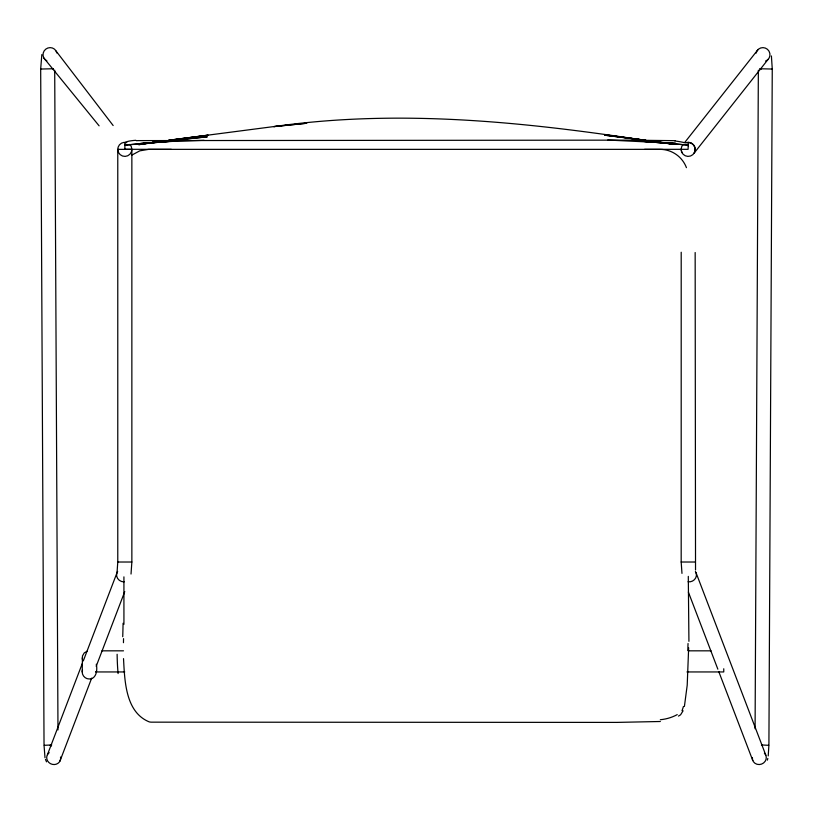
<?xml version="1.0" encoding="UTF-8"?>
<svg xmlns="http://www.w3.org/2000/svg" width="813" height="813" viewBox="0 0 813 813"><rect width="100%" height="100%" fill="white"/><g stroke="black" fill="none" stroke-linecap="round" stroke-linejoin="round"><path stroke-width="1.22" d="M681.975 573.389L681.182 562.017L681.203 252.243M688.296 576.387L688.926 641.335M124.816 149.114L125.009 142.814M644.577 149.348L688.083 149.318L688.184 146.787M755.084 728.743L758.356 70.192M123.454 642.697L123.546 638.632M123.932 624.343L123.922 576.864M131.025 574.039L131.858 562.017L131.858 149.358L117.773 149.358L117.773 562.017L117.052 572.474M688.652 647.788L687.209 685.196L684.404 706.467M96.29 664.241C97.601 669.566 96.574 679.048 89.247 678.987C85.487 679.079 82.123 675.715 82.204 671.945L82.479 655.928L84.267 652.89L87.306 651.091M82.204 671.945L82.479 670.014M768.224 755.907L768.905 745.196L772.259 68.922L771.405 55.965M41.829 54.583L40.68 68.983L44.034 745.257L45 757.757M767.35 760.155L767.828 758.397M47.449 754.667L82.377 663.327M83.282 660.949L117.296 571.986M59.908 761.202L91.656 678.164M96.188 666.304L124.765 591.569M683.103 710.775L680.613 714.759A6.169 4.827 -10.4 0 1 680.227 715.034L678.449 716.101M684.81 142.356L758.082 49.532M694.678 152.407L767.939 59.573M131.543 155.263L139.785 150.842L148.627 149.358L660.034 149.358A28.16 28.13 3.4 0 1 684.871 164.236A27.774 27.764 0 0 1 686.426 167.671M158.626 141.818L138.698 144.673L158.606 141.848M157.356 141.818L138.677 144.389L157.295 141.929M162.336 141.137L164.826 140.791L162.214 141.116M168.555 140.273L273.798 126.574L306.775 123.241L273.747 126.635C397.151 108.942 521.956 121.594 644.414 140.243L604.618 134.785L645.735 140.303M169.704 140.293L208.179 135.212L168.423 140.314M149.785 142.712L138.606 144.145L159.856 141.889M152.275 142.397L156.005 141.909M772.004 69.034L759.586 68.749M768.651 745.308L761.435 744.952M138.271 143.749L173.149 141.086L124.826 145.141L148.322 142.742M164.846 141.35L167.346 141.086M174.846 140.283L207.335 136.818L173.433 140.222M152.082 142.356L157.102 141.858M137.844 143.718L172.275 141.401L204.073 140.303M660.339 721.497L616.732 722.401L151.289 722.157A11.799 9.502 -0.2 0 1 149.287 721.903C125.334 712.208 124.735 680.633 123.515 658.621M51.727 744.952L44.319 745.308M51.046 745.45L49.725 745.45M171.33 149.348L124.917 149.307M117.773 562.017L131.858 562.017M681.142 562.017L695.217 562.017M101.94 650.827L123.515 650.827M688.225 650.827L711.06 650.827M95.588 671.945L124.775 671.945M686.955 671.945L723.753 671.945L723.753 668.764M760.643 69.085L761.212 69.105M53.465 68.749L40.965 69.034M607.697 140.039L675.583 143.312L639.851 141.086L688.174 145.06L688.184 146.381M639.851 141.086L688.174 145.06L688.225 143.078M646.02 140.243L604.831 135.202L644.577 140.314M648.52 140.547L652.26 141.005M665.989 142.682L674.729 143.749M648.307 140.791L650.786 141.116M657.006 141.909L674.394 144.145L656.945 141.808M648.225 140.639L650.715 140.974M648.185 140.791L650.674 141.137L648.154 140.761M99.105 125.832L43.841 57.977M56.138 51.128L113.149 125.527M45.457 759.423L46.534 761.842M696.019 572.667L765.876 755.348M688.367 592.067L717.849 669.18M718.753 671.548L752.777 760.521M82.479 659.8L82.204 657.869M695.532 569.994L695.156 252.528M96.259 671.314L96.29 671.945M54.705 70.131L57.977 729.942M129.795 144.379A7.043 7.043 0 0 1 127.763 155.761A7.043 7.043 0 0 1 117.794 149.887A7.043 7.043 0 0 1 126.757 142.59M124.165 581.864A7.043 6.555 20.9 0 1 117.651 571.427M60.538 757.015A7.043 6.555 20.9 0 1 56.107 764.24A7.043 6.555 20.9 0 1 47.632 760.968A7.043 6.555 20.9 0 1 49.207 752.645M46.869 60.833A7.043 6.87 -38.3 0 1 45.731 49.166A7.043 6.87 -38.3 0 1 56.819 52.977M756.151 53.119A7.043 6.87 38.3 0 1 767.442 49.308A7.043 6.87 38.3 0 1 765.582 61.056M682.341 153.007A7.043 6.87 38.3 0 1 681.203 149.186M686.263 142.641A7.043 6.87 38.3 0 1 694.017 153.291M764.372 753.143A7.043 6.555 -20.9 0 1 761.547 764.098A7.043 6.555 -20.9 0 1 752.391 757.503M695.4 571.498A7.043 6.555 -20.9 0 1 688.042 581.783M686.243 142.59A7.043 7.043 0 0 1 695.206 149.887A7.043 7.043 0 0 1 685.237 155.761A7.043 7.043 0 0 1 683.205 144.379M51.056 746.263A14.085 1.961 -90 0 1 51.046 745.206M687.798 650.309A89.674 11.494 -84.3 0 1 688.042 643.52M683.408 706.507A51.991 36.809 -25.1 0 1 681.995 710.714M677.239 714.617A33.78 25.721 -12.2 0 1 660.329 719.718M118.098 673.571A96.899 21.605 -84 0 1 117.123 654.282M123.078 623.256A112.834 13.038 -89.9 0 1 122.733 636.701M674.851 140.944A14.39 1.616 7 0 1 685.471 142.925M675.085 140.69A17.185 2.835 1.4 0 0 674.007 140.649L627.534 140.141L138.108 140.598A13.16 2.195 -1.4 0 0 136.401 140.71M125.293 142.448A14.238 2.5 -1.3 0 1 135.832 140.303M124.897 142.824A15.437 1.829 -5.5 0 1 125.487 142.458M674.323 144.389L655.654 141.818L674.323 144.389"/></g></svg>
